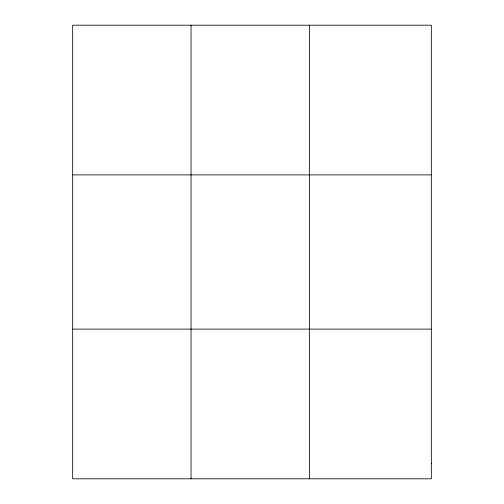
<?xml version="1.0" encoding="UTF-8"?>
<svg xmlns="http://www.w3.org/2000/svg" width="504" height="504" viewBox="0 0 504 504"><rect width="100%" height="100%" fill="white"/><g stroke="black" fill="none" stroke-linecap="round" stroke-linejoin="round"><path stroke-width="0.76" d="M191.035 25.2L191.035 478.8M309.38 25.2L309.38 478.8M72.683 174.888L431.317 174.888M72.683 329.112L431.317 329.112M431.317 463.831L431.317 478.8L72.683 478.8L72.683 25.2L431.317 25.2L431.317 463.831"/></g></svg>
